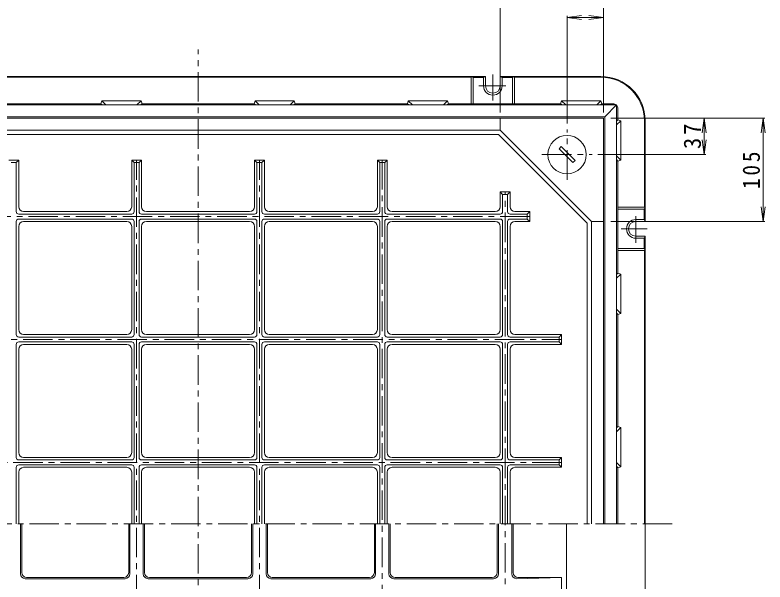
# Model space of a CAD drawing. Units: millimetres, scale not verified. Extents: x -1152 to 1118, y -823 to 838.
# Drawn here: x -649 to 114, y -104 to 472 of the extents above; entities that cross this region are included whole.
import ezdxf

# ---------------------------------------------------------------- set-up
doc = ezdxf.new("R2010")
doc.units = ezdxf.units.MM
doc.header["$LTSCALE"] = 6
doc.linetypes.add('CHAIN1', pattern=[8, 5, -1, 1, -1])
for name, color, linetype, lineweight in [('0-0_通り芯', 2, 'Continuous', 9), ('0-1_躯体', 3, 'Continuous', 9), ('0-F', 7, 'Continuous', 9)]:
    doc.layers.add(name, color=color, linetype=linetype, lineweight=lineweight)
doc.styles.add('ＭＳ ゴシック', font='')
doc.styles.get('ＭＳ ゴシック').set_extended_font_data('MS Gothic')

msp = doc.modelspace()

# ---------------------------------------------------------------- linework, layer by layer
at = {"layer": '0-0_通り芯'}
for p, q in [((-170.451, 409.823), (-755.451, 409.823)), ((-184.951, 409.023), (-740.951, 409.023)), ((-182.951, 408.823), (-184.951, 409.823)), ((-184.951, 409.823), (-184.951, 382.073)), ((-172.451, 408.823), (-182.951, 408.823)), ((-182.951, 408.823), (-182.951, 381.975)), ((-172.451, 408.823), (-172.451, 400.323)), ((-155.451, 409.823), (-153.451, 408.823)), ((-155.451, 409.823), (-155.451, 400.323)), ((-52.951, 409.823), (-155.451, 409.823)), ((-153.451, 408.823), (-153.451, 400.323)), ((-142.951, 408.823), (-153.451, 408.823)), ((-142.951, 408.823), (-140.951, 409.823)), ((-142.951, 408.823), (-142.951, 381.975)), ((-140.951, 409.823), (-140.951, 382.073)), ((-52.951, 409.023), (-140.951, 409.023)), ((-675.95, 382.073), (-561.952, 382.073)), ((-561.952, 382.073), (-560.951, 385.077)), ((-561.952, 382.073), (-560.452, 380.823)), ((-556.698, 380.823), (-560.951, 385.077)), ((-520.951, 385.077), (-560.951, 385.077)), ((-525.205, 380.823), (-520.951, 385.077)), ((-519.95, 382.073), (-521.45, 380.823)), ((-519.95, 382.073), (-520.951, 385.077)), ((-405.952, 382.073), (-519.95, 382.073)), ((-405.952, 382.073), (-404.951, 385.077)), ((-405.952, 382.073), (-404.452, 380.823)), ((-400.698, 380.823), (-404.951, 385.077)), ((-404.951, 385.077), (-364.951, 385.077)), ((-369.205, 380.823), (-364.951, 385.077)), ((-363.95, 382.073), (-365.45, 380.823)), ((-363.95, 382.073), (-364.951, 385.077)), ((-249.952, 382.073), (-363.95, 382.073)), ((-249.952, 382.073), (-248.951, 385.077)), ((-249.952, 382.073), (-248.452, 380.823)), ((-244.698, 380.823), (-248.951, 385.077)), ((-248.951, 385.077), (-208.951, 385.077)), ((-213.205, 380.823), (-208.951, 385.077)), ((-207.95, 382.073), (-209.45, 380.823)), ((-207.95, 382.073), (-208.951, 385.077)), ((-184.951, 382.073), (-207.95, 382.073)), ((-184.951, 382.073), (-182.951, 381.975)), ((-142.951, 381.975), (-182.951, 381.975)), ((-142.951, 381.975), (-140.951, 382.073)), ((-140.951, 382.073), (-93.952, 382.073)), ((-93.952, 382.073), (-92.951, 385.077)), ((-93.952, 382.073), (-92.452, 380.823)), ((-88.698, 380.823), (-92.951, 385.077)), ((-92.951, 385.077), (-52.951, 385.077)), ((-57.205, 380.823), (-52.951, 385.077)), ((-51.95, 382.073), (-53.45, 380.823)), ((-51.95, 382.073), (-52.951, 385.077)), ((-40.701, 382.073), (-51.95, 382.073)), ((-36.951, 380.823), (-888.951, 380.823)), ((-36.951, 380.823), (-48.951, 368.823)), ((-36.951, 380.823), (-36.951, -45.177)), ((-35.701, 377.073), (-35.701, 365.824)), ((-876.951, 368.823), (-48.951, 368.823)), ((-48.951, -45.177), (-48.951, 368.823)), ((-35.701, 365.824), (-36.951, 364.324)), ((-36.951, 360.569), (-32.698, 364.823)), ((-35.701, 365.824), (-32.698, 364.823)), ((-32.698, 324.823), (-32.698, 364.823)), ((-8.751, 364.823), (-8.751, 276.823)), ((-7.951, 364.823), (-7.951, 262.323)), ((-36.951, 329.077), (-32.698, 324.823)), ((-35.701, 323.822), (-36.951, 325.322)), ((-35.701, 323.822), (-32.698, 324.823)), ((-35.701, 276.823), (-35.701, 323.822)), ((-35.799, 274.823), (-35.701, 276.823)), ((-35.799, 274.823), (-35.799, 234.823)), ((-8.951, 274.823), (-35.799, 274.823)), ((-7.951, 276.823), (-35.701, 276.823)), ((-8.951, 274.823), (-7.951, 276.823)), ((-8.951, 274.823), (-8.951, 264.323)), ((-8.951, 264.323), (-17.451, 264.323)), ((-7.951, 262.323), (-17.451, 262.323)), ((-7.951, 262.323), (-8.951, 264.323)), ((-8.951, 245.323), (-17.451, 245.323)), ((-8.951, 245.323), (-8.951, 234.823)), ((-7.951, 247.323), (-7.951, -337.677)), ((-8.951, 234.823), (-35.799, 234.823)), ((-35.701, 232.823), (-35.799, 234.823)), ((-7.951, 232.823), (-35.701, 232.823)), ((-35.701, 232.823), (-35.701, 209.824)), ((-8.951, 234.823), (-7.951, 232.823)), ((-8.751, 232.823), (-8.751, -45.177)), ((-35.701, 209.824), (-36.951, 208.324)), ((-36.951, 204.569), (-32.698, 208.823)), ((-35.701, 209.824), (-32.698, 208.823)), ((-32.698, 168.823), (-32.698, 208.823)), ((-36.951, 173.076), (-32.698, 168.823)), ((-35.701, 167.822), (-36.951, 169.322)), ((-35.701, 167.822), (-32.698, 168.823)), ((-35.701, 167.822), (-35.701, 53.824)), ((-35.701, 53.824), (-36.951, 52.324)), ((-35.701, 53.824), (-32.698, 52.823)), ((-36.951, 48.569), (-32.698, 52.823)), ((-32.698, 12.823), (-32.698, 52.823)), ((-36.951, 17.077), (-32.698, 12.823)), ((-35.701, 11.822), (-36.951, 13.322)), ((-35.701, 11.822), (-32.698, 12.823)), ((-35.701, 11.822), (-35.701, -45.177)), ((-87.951, -300.177), (-87.951, -45.177))]:
    msp.add_line(p, q, dxfattribs=at)
at = {"layer": '0-0_通り芯', "linetype": 'CHAIN1'}
for p, q in [((-162.951, 411.97), (-162.951, 385.324)), ((-177.068, 400.323), (-149.878, 400.323)), ((-17.451, 240.706), (-17.451, 267.896)), ((-5.804, 254.823), (-32.45, 254.823))]:
    msp.add_line(p, q, dxfattribs=at)
at = {"layer": '0-0_通り芯'}
for points in [[(-172.451, 408.823), (-170.451, 409.823), (-170.451, 400.323)], [(-8.951, 245.323), (-7.951, 247.323), (-17.451, 247.323)]]:
    msp.add_lwpolyline(points, dxfattribs=at)
for centre, radius, start, end in [((-52.951, 364.823), 45, 0, 90), ((-52.951, 364.823), 44.2, 0, 90), ((-162.951, 400.323), 9.5, 180, 0), ((-162.951, 400.323), 7.5, 180, 0), ((-40.701, 377.073), 5, 48.59082, 90), ((-40.701, 377.073), 5, 0, 41.40918), ((-17.451, 254.823), 9.5, 90, 270), ((-17.451, 254.823), 7.5, 90, 270)]:
    msp.add_arc(centre, radius, start, end, dxfattribs=at)
at = {"layer": '0-1_躯体', "linetype": 'CHAIN1'}
for p, q in [((-462.951, -527.677), (-462.951, 437.323)), ((-87.451, 304.823), (-87.451, 355.823)), ((-112.951, 330.323), (-61.951, 330.323)), ((-525.451, -415.177), (-525.451, 324.823)), ((-400.451, -415.177), (-400.451, 324.823)), ((-275.451, 324.823), (-275.451, -415.177)), ((-150.451, -382.677), (-150.451, 292.323)), ((-125.451, 267.323), (-800.451, 267.323)), ((-832.951, 142.323), (-92.951, 142.323)), ((-92.951, 17.323), (-832.951, 17.323)), ((19.549, -45.177), (-945.451, -45.177))]:
    msp.add_line(p, q, dxfattribs=at)
at = {"layer": '0-1_躯体'}
for p, q in [((-155.451, 355.323), (-155.451, 367.323)), ((-50.451, 367.323), (-50.451, -45.177)), ((-155.451, 355.323), (-62.451, 262.323)), ((-157.315, 350.823), (-768.587, 350.823)), ((-95.583, 336.333), (-81.441, 322.191)), ((-655.451, 324.823), (-645.451, 324.823)), ((-652.951, 322.323), (-647.951, 322.323)), ((-647.951, 322.323), (-645.451, 324.823)), ((-647.951, 272.323), (-647.951, 322.323)), ((-645.451, 277.323), (-645.451, 324.823)), ((-530.451, 324.823), (-520.451, 324.823)), ((-527.951, 322.323), (-530.451, 324.823)), ((-530.451, 277.323), (-530.451, 324.823)), ((-527.951, 322.323), (-522.951, 322.323)), ((-527.951, 272.323), (-527.951, 322.323)), ((-522.951, 322.323), (-520.451, 324.823)), ((-522.951, 272.323), (-522.951, 322.323)), ((-520.451, 277.323), (-520.451, 324.823)), ((-395.451, 324.823), (-405.451, 324.823)), ((-402.951, 322.323), (-405.451, 324.823)), ((-405.451, 277.323), (-405.451, 324.823)), ((-397.951, 322.323), (-402.951, 322.323)), ((-402.951, 272.323), (-402.951, 322.323)), ((-397.951, 322.323), (-395.451, 324.823)), ((-397.951, 272.323), (-397.951, 322.323)), ((-395.451, 277.323), (-395.451, 324.823)), ((-270.451, 324.823), (-280.451, 324.823)), ((-277.951, 322.323), (-280.451, 324.823)), ((-280.451, 277.323), (-280.451, 324.823)), ((-272.951, 322.323), (-277.951, 322.323)), ((-277.951, 272.323), (-277.951, 322.323)), ((-272.951, 322.323), (-270.451, 324.823)), ((-272.951, 272.323), (-272.951, 322.323)), ((-270.451, 277.323), (-270.451, 324.823)), ((-79.32, 324.312), (-81.441, 322.191)), ((-145.451, 292.323), (-155.451, 292.323)), ((-152.951, 289.823), (-155.451, 292.323)), ((-155.451, 277.323), (-155.451, 292.323)), ((-147.951, 289.823), (-145.451, 292.323)), ((-145.451, 277.323), (-145.451, 292.323)), ((-147.951, 289.823), (-152.951, 289.823)), ((-152.951, 272.323), (-152.951, 289.823)), ((-147.951, 272.323), (-147.951, 289.823)), ((-645.451, 269.823), (-530.451, 269.823)), ((-535.451, 272.323), (-640.451, 272.323)), ((-520.451, 269.823), (-405.451, 269.823)), ((-515.451, 272.323), (-410.451, 272.323)), ((-280.451, 269.823), (-395.451, 269.823)), ((-390.451, 272.323), (-285.451, 272.323)), ((-155.451, 269.823), (-270.451, 269.823)), ((-265.451, 272.323), (-160.451, 272.323)), ((-145.451, 269.823), (-127.951, 269.823)), ((-140.451, 272.323), (-125.451, 272.323)), ((-127.951, 269.823), (-125.451, 272.323)), ((-127.951, 264.823), (-127.951, 269.823)), ((-125.451, 262.323), (-125.451, 272.323)), ((-647.951, 262.323), (-647.951, 147.323)), ((-645.451, 264.823), (-530.451, 264.823)), ((-535.451, 262.323), (-640.451, 262.323)), ((-527.951, 262.323), (-527.951, 147.323)), ((-522.951, 262.323), (-522.951, 147.323)), ((-520.451, 264.823), (-405.451, 264.823)), ((-515.451, 262.323), (-410.451, 262.323)), ((-402.951, 262.323), (-402.951, 147.323)), ((-397.951, 262.323), (-397.951, 147.323)), ((-280.451, 264.823), (-395.451, 264.823)), ((-390.451, 262.323), (-285.451, 262.323)), ((-277.951, 262.323), (-277.951, 147.323)), ((-272.951, 262.323), (-272.951, 147.323)), ((-155.451, 264.823), (-270.451, 264.823)), ((-265.451, 262.323), (-160.451, 262.323)), ((-152.951, 262.323), (-152.951, 147.323)), ((-147.951, 262.323), (-147.951, 147.323)), ((-145.451, 264.823), (-127.951, 264.823)), ((-140.451, 262.323), (-125.451, 262.323)), ((-127.951, 264.823), (-125.451, 262.323)), ((-62.451, 262.323), (-50.451, 262.323)), ((-62.451, -45.177), (-62.451, 262.323)), ((-645.451, 152.323), (-645.451, 257.323)), ((-530.451, 152.323), (-530.451, 257.323)), ((-520.451, 152.323), (-520.451, 257.323)), ((-405.451, 152.323), (-405.451, 257.323)), ((-395.451, 152.323), (-395.451, 257.323)), ((-280.451, 152.323), (-280.451, 257.323)), ((-270.451, 152.323), (-270.451, 257.323)), ((-155.451, 152.323), (-155.451, 257.323)), ((-145.451, 152.323), (-145.451, 257.323)), ((-640.451, 147.323), (-535.451, 147.323)), ((-515.451, 147.323), (-410.451, 147.323)), ((-285.451, 147.323), (-390.451, 147.323)), ((-160.451, 147.323), (-265.451, 147.323)), ((-140.451, 147.323), (-92.951, 147.323)), ((-95.451, 144.823), (-92.951, 147.323)), ((-92.951, 137.323), (-92.951, 147.323)), ((-530.451, 144.823), (-645.451, 144.823)), ((-530.451, 139.823), (-645.451, 139.823)), ((-520.451, 144.823), (-405.451, 144.823)), ((-520.451, 139.823), (-405.451, 139.823)), ((-395.451, 144.823), (-280.451, 144.823)), ((-395.451, 139.823), (-280.451, 139.823)), ((-270.451, 144.823), (-155.451, 144.823)), ((-270.451, 139.823), (-155.451, 139.823)), ((-145.451, 144.823), (-95.451, 144.823)), ((-145.451, 139.823), (-95.451, 139.823)), ((-95.451, 139.823), (-95.451, 144.823)), ((-95.451, 139.823), (-92.951, 137.323)), ((-647.951, 137.323), (-647.951, 22.323)), ((-645.451, 27.323), (-645.451, 132.323)), ((-640.451, 137.323), (-535.451, 137.323)), ((-530.451, 27.323), (-530.451, 132.323)), ((-527.951, 137.323), (-527.951, 22.323)), ((-522.951, 137.323), (-522.951, 22.323)), ((-520.451, 27.323), (-520.451, 132.323)), ((-515.451, 137.323), (-410.451, 137.323)), ((-405.451, 27.323), (-405.451, 132.323)), ((-402.951, 137.323), (-402.951, 22.323)), ((-397.951, 137.323), (-397.951, 22.323)), ((-395.451, 27.323), (-395.451, 132.323)), ((-285.451, 137.323), (-390.451, 137.323)), ((-280.451, 27.323), (-280.451, 132.323)), ((-277.951, 137.323), (-277.951, 22.323)), ((-272.951, 137.323), (-272.951, 22.323)), ((-270.451, 27.323), (-270.451, 132.323)), ((-160.451, 137.323), (-265.451, 137.323)), ((-155.451, 27.323), (-155.451, 132.323)), ((-152.951, 137.323), (-152.951, 22.323)), ((-147.951, 137.323), (-147.951, 22.323)), ((-145.451, 27.323), (-145.451, 132.323)), ((-140.451, 137.323), (-92.951, 137.323)), ((-645.451, 19.823), (-530.451, 19.823)), ((-535.451, 22.323), (-640.451, 22.323)), ((-520.451, 19.823), (-405.451, 19.823)), ((-515.451, 22.323), (-410.451, 22.323)), ((-280.451, 19.823), (-395.451, 19.823)), ((-390.451, 22.323), (-285.451, 22.323)), ((-155.451, 19.823), (-270.451, 19.823)), ((-265.451, 22.323), (-160.451, 22.323)), ((-145.451, 19.823), (-95.451, 19.823)), ((-140.451, 22.323), (-92.951, 22.323)), ((-95.451, 19.823), (-92.951, 22.323)), ((-95.451, 14.823), (-95.451, 19.823)), ((-92.951, 12.323), (-92.951, 22.323)), ((-647.951, 12.323), (-647.951, -45.177)), ((-645.451, 14.823), (-530.451, 14.823)), ((-535.451, 12.323), (-640.451, 12.323)), ((-527.951, 12.323), (-527.951, -45.177)), ((-522.951, 12.323), (-522.951, -45.177)), ((-520.451, 14.823), (-405.451, 14.823)), ((-515.451, 12.323), (-410.451, 12.323)), ((-402.951, 12.323), (-402.951, -45.177)), ((-397.951, 12.323), (-397.951, -45.177)), ((-280.451, 14.823), (-395.451, 14.823)), ((-390.451, 12.323), (-285.451, 12.323)), ((-277.951, 12.323), (-277.951, -45.177)), ((-272.951, 12.323), (-272.951, -45.177)), ((-155.451, 14.823), (-270.451, 14.823)), ((-265.451, 12.323), (-160.451, 12.323)), ((-152.951, 12.323), (-152.951, -45.177)), ((-147.951, 12.323), (-147.951, -45.177)), ((-145.451, 14.823), (-95.451, 14.823)), ((-140.451, 12.323), (-92.951, 12.323)), ((-95.451, 14.823), (-92.951, 12.323)), ((-645.451, 7.323), (-645.451, -45.177)), ((-530.451, 7.323), (-530.451, -45.177)), ((-520.451, 7.323), (-520.451, -45.177)), ((-405.451, 7.323), (-405.451, -45.177)), ((-395.451, 7.323), (-395.451, -45.177)), ((-280.451, 7.323), (-280.451, -45.177)), ((-270.451, 7.323), (-270.451, -45.177)), ((-155.451, 7.323), (-155.451, -45.177)), ((-145.451, 7.323), (-145.451, -45.177)), ((-643.701, -95.927), (-643.701, -45.177)), ((-642.401, -94.627), (-642.401, -45.177)), ((-533.501, -45.177), (-533.501, -94.627)), ((-532.201, -45.177), (-532.201, -95.927)), ((-518.701, -45.177), (-518.701, -95.927)), ((-517.401, -45.177), (-517.401, -94.627)), ((-408.501, -45.177), (-408.501, -94.627)), ((-407.201, -45.177), (-407.201, -95.927)), ((-393.701, -45.177), (-393.701, -95.927)), ((-392.401, -45.177), (-392.401, -94.627)), ((-283.501, -94.627), (-283.501, -45.177)), ((-282.201, -95.927), (-282.201, -45.177)), ((-268.701, -95.927), (-268.701, -45.177)), ((-267.401, -94.627), (-267.401, -45.177)), ((-158.501, -45.177), (-158.501, -94.627)), ((-157.201, -45.177), (-157.201, -95.927)), ((-143.701, -45.177), (-143.701, -95.927)), ((-142.401, -45.177), (-142.401, -94.627)), ((-638.701, -100.927), (-537.201, -100.927)), ((-637.401, -99.627), (-538.501, -99.627)), ((-412.201, -100.927), (-513.701, -100.927)), ((-413.501, -99.627), (-512.401, -99.627)), ((-287.201, -100.927), (-388.701, -100.927)), ((-288.501, -99.627), (-387.401, -99.627)), ((-263.701, -100.927), (-162.201, -100.927)), ((-262.401, -99.627), (-163.501, -99.627)), ((-138.701, -100.927), (-92.951, -99.627)), ((-92.951, -99.627), (-137.401, -99.627))]:
    msp.add_line(p, q, dxfattribs=at)
for points in [[(-50.451, 367.323), (-875.451, 367.323), (-875.451, -45.177)], [(-155.451, 355.323), (-770.451, 355.323), (-770.451, 367.323)], [(-66.951, -45.177), (-66.951, 260.459), (-157.315, 350.823)], [(-79.32, 324.312), (-93.461, 338.455), (-95.583, 336.333)], [(-92.951, -99.627), (-92.951, -115.727), (-137.401, -115.727)]]:
    msp.add_lwpolyline(points, dxfattribs=at)
msp.add_circle((-87.451, 330.323), 19.5, dxfattribs=at)
for centre, radius, start, end in [((-640.451, 277.323), 5, 180, 270), ((-535.451, 277.323), 5, 270, 0), ((-515.451, 277.323), 5, 180, 270), ((-410.451, 277.323), 5, 270, 0), ((-390.451, 277.323), 5, 180, 270), ((-285.451, 277.323), 5, 270, 0), ((-265.451, 277.323), 5, 180, 270), ((-160.451, 277.323), 5, 270, 0), ((-140.451, 277.323), 5, 180, 270), ((-645.451, 272.323), 2.5, 180, 270), ((-530.451, 272.323), 2.5, 270, 0), ((-520.451, 272.323), 2.5, 180, 270), ((-405.451, 272.323), 2.5, 270, 0), ((-395.451, 272.323), 2.5, 180, 270), ((-280.451, 272.323), 2.5, 270, 0), ((-270.451, 272.323), 2.5, 180, 270), ((-155.451, 272.323), 2.5, 270, 0), ((-145.451, 272.323), 2.5, 180, 270), ((-645.451, 262.323), 2.5, 90, 180), ((-640.451, 257.323), 5, 90, 180), ((-535.451, 257.323), 5, 0, 90), ((-530.451, 262.323), 2.5, 0, 90), ((-520.451, 262.323), 2.5, 90, 180), ((-515.451, 257.323), 5, 90, 180), ((-410.451, 257.323), 5, 0, 90), ((-405.451, 262.323), 2.5, 0, 90), ((-395.451, 262.323), 2.5, 90, 180), ((-390.451, 257.323), 5, 90, 180), ((-285.451, 257.323), 5, 0, 90), ((-280.451, 262.323), 2.5, 0, 90), ((-270.451, 262.323), 2.5, 90, 180), ((-265.451, 257.323), 5, 90, 180), ((-160.451, 257.323), 5, 0, 90), ((-155.451, 262.323), 2.5, 0, 90), ((-145.451, 262.323), 2.5, 90, 180), ((-140.451, 257.323), 5, 90, 180), ((-645.451, 147.323), 2.5, 180, 270), ((-640.451, 152.323), 5, 180, 270), ((-535.451, 152.323), 5, 270, 0), ((-530.451, 147.323), 2.5, 270, 0), ((-520.451, 147.323), 2.5, 180, 270), ((-515.451, 152.323), 5, 180, 270), ((-410.451, 152.323), 5, 270, 0), ((-405.451, 147.323), 2.5, 270, 0), ((-395.451, 147.323), 2.5, 180, 270), ((-390.451, 152.323), 5, 180, 270), ((-285.451, 152.323), 5, 270, 0), ((-280.451, 147.323), 2.5, 270, 0), ((-270.451, 147.323), 2.5, 180, 270), ((-265.451, 152.323), 5, 180, 270), ((-160.451, 152.323), 5, 270, 0), ((-155.451, 147.323), 2.5, 270, 0), ((-145.451, 147.323), 2.5, 180, 270), ((-140.451, 152.323), 5, 180, 270), ((-645.451, 137.323), 2.5, 90, 180), ((-530.451, 137.323), 2.5, 0, 90), ((-520.451, 137.323), 2.5, 90, 180), ((-405.451, 137.323), 2.5, 0, 90), ((-395.451, 137.323), 2.5, 90, 180), ((-280.451, 137.323), 2.5, 0, 90), ((-270.451, 137.323), 2.5, 90, 180), ((-155.451, 137.323), 2.5, 0, 90), ((-145.451, 137.323), 2.5, 90, 180), ((-640.451, 132.323), 5, 90, 180), ((-535.451, 132.323), 5, 0, 90), ((-515.451, 132.323), 5, 90, 180), ((-410.451, 132.323), 5, 0, 90), ((-390.451, 132.323), 5, 90, 180), ((-285.451, 132.323), 5, 0, 90), ((-265.451, 132.323), 5, 90, 180), ((-160.451, 132.323), 5, 0, 90), ((-140.451, 132.323), 5, 90, 180), ((-640.451, 27.323), 5, 180, 270), ((-535.451, 27.323), 5, 270, 0), ((-515.451, 27.323), 5, 180, 270), ((-410.451, 27.323), 5, 270, 0), ((-390.451, 27.323), 5, 180, 270), ((-285.451, 27.323), 5, 270, 0), ((-265.451, 27.323), 5, 180, 270), ((-160.451, 27.323), 5, 270, 0), ((-140.451, 27.323), 5, 180, 270), ((-645.451, 22.323), 2.5, 180, 270), ((-530.451, 22.323), 2.5, 270, 0), ((-520.451, 22.323), 2.5, 180, 270), ((-405.451, 22.323), 2.5, 270, 0), ((-395.451, 22.323), 2.5, 180, 270), ((-280.451, 22.323), 2.5, 270, 0), ((-270.451, 22.323), 2.5, 180, 270), ((-155.451, 22.323), 2.5, 270, 0), ((-145.451, 22.323), 2.5, 180, 270), ((-645.451, 12.323), 2.5, 90, 180), ((-640.451, 7.323), 5, 90, 180), ((-535.451, 7.323), 5, 0, 90), ((-530.451, 12.323), 2.5, 0, 90), ((-520.451, 12.323), 2.5, 90, 180), ((-515.451, 7.323), 5, 90, 180), ((-410.451, 7.323), 5, 0, 90), ((-405.451, 12.323), 2.5, 0, 90), ((-395.451, 12.323), 2.5, 90, 180), ((-390.451, 7.323), 5, 90, 180), ((-285.451, 7.323), 5, 0, 90), ((-280.451, 12.323), 2.5, 0, 90), ((-270.451, 12.323), 2.5, 90, 180), ((-265.451, 7.323), 5, 90, 180), ((-160.451, 7.323), 5, 0, 90), ((-155.451, 12.323), 2.5, 0, 90), ((-145.451, 12.323), 2.5, 90, 180), ((-140.451, 7.323), 5, 90, 180), ((-638.701, -95.927), 5, 180, 270), ((-637.401, -94.627), 5, 180, 270), ((-538.501, -94.627), 5, 270, 0), ((-537.201, -95.927), 5, 270, 0), ((-513.701, -95.927), 5, 180, 270), ((-512.401, -94.627), 5, 180, 270), ((-413.501, -94.627), 5, 270, 0), ((-412.201, -95.927), 5, 270, 0), ((-388.701, -95.927), 5, 180, 270), ((-387.401, -94.627), 5, 180, 270), ((-288.501, -94.627), 5, 270, 0), ((-287.201, -95.927), 5, 270, 0), ((-263.701, -95.927), 5, 180, 270), ((-262.401, -94.627), 5, 180, 270), ((-163.501, -94.627), 5, 270, 0), ((-162.201, -95.927), 5, 270, 0), ((-138.701, -95.927), 5, 180, 270), ((-137.401, -94.627), 5, 180, 270)]:
    msp.add_arc(centre, radius, start, end, dxfattribs=at)
at = {"layer": '0-F'}
for p, q in [((-155.451, 373.323), (-155.451, 531.623)), ((-50.451, 373.323), (-50.451, 531.623)), ((-87.451, 469.823), (-72.579, 471.781)), ((-87.451, 361.823), (-87.451, 471.623)), ((-87.451, 469.823), (-50.451, 469.823)), ((-87.451, 469.823), (-72.579, 467.865)), ((-50.451, 469.823), (-65.323, 471.781)), ((-50.451, 469.823), (-65.323, 467.865)), ((-42.951, 367.323), (113.849, 367.323)), ((52.049, 367.323), (50.091, 352.451)), ((52.049, 330.323), (52.049, 367.323)), ((52.049, 367.323), (54.007, 352.451)), ((112.049, 367.323), (110.091, 352.451)), ((112.049, 262.323), (112.049, 367.323)), ((112.049, 367.323), (114.007, 352.451)), ((52.049, 330.323), (50.091, 345.194)), ((52.049, 330.323), (54.007, 345.194)), ((-55.951, 330.323), (53.849, 330.323)), ((112.049, 262.323), (110.091, 277.195)), ((112.049, 262.323), (114.007, 277.195)), ((-42.951, 262.323), (113.849, 262.323))]:
    msp.add_line(p, q, dxfattribs=at)

# ---------------------------------------------------------------- texts
at = {"layer": '0-F', "color": 2, "char_height": 17.6, "attachment_point": 7, "rotation": 90, "style": 'ＭＳ ゴシック'}
for s, insert in [('\\T1.27;\\W0.95;37', (49.049, 336.073)), ('\\T1.27;\\W0.9;105', (109.049, 295.323))]:
    msp.add_mtext(s, dxfattribs=dict(at, insert=insert))

doc.saveas('drawing.dxf')
